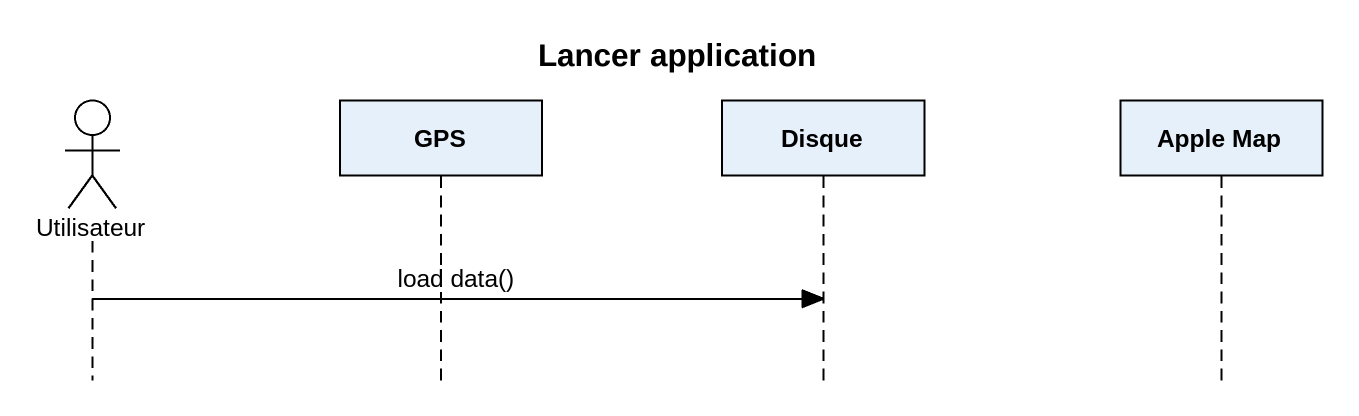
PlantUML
@startuml
title Lancer application
hide footbox
actor Utilisateur
participant GPS
participant Disque
participant "Apple Map" as Apple_Map

Utilisateur -> Disque : load data()
@enduml
